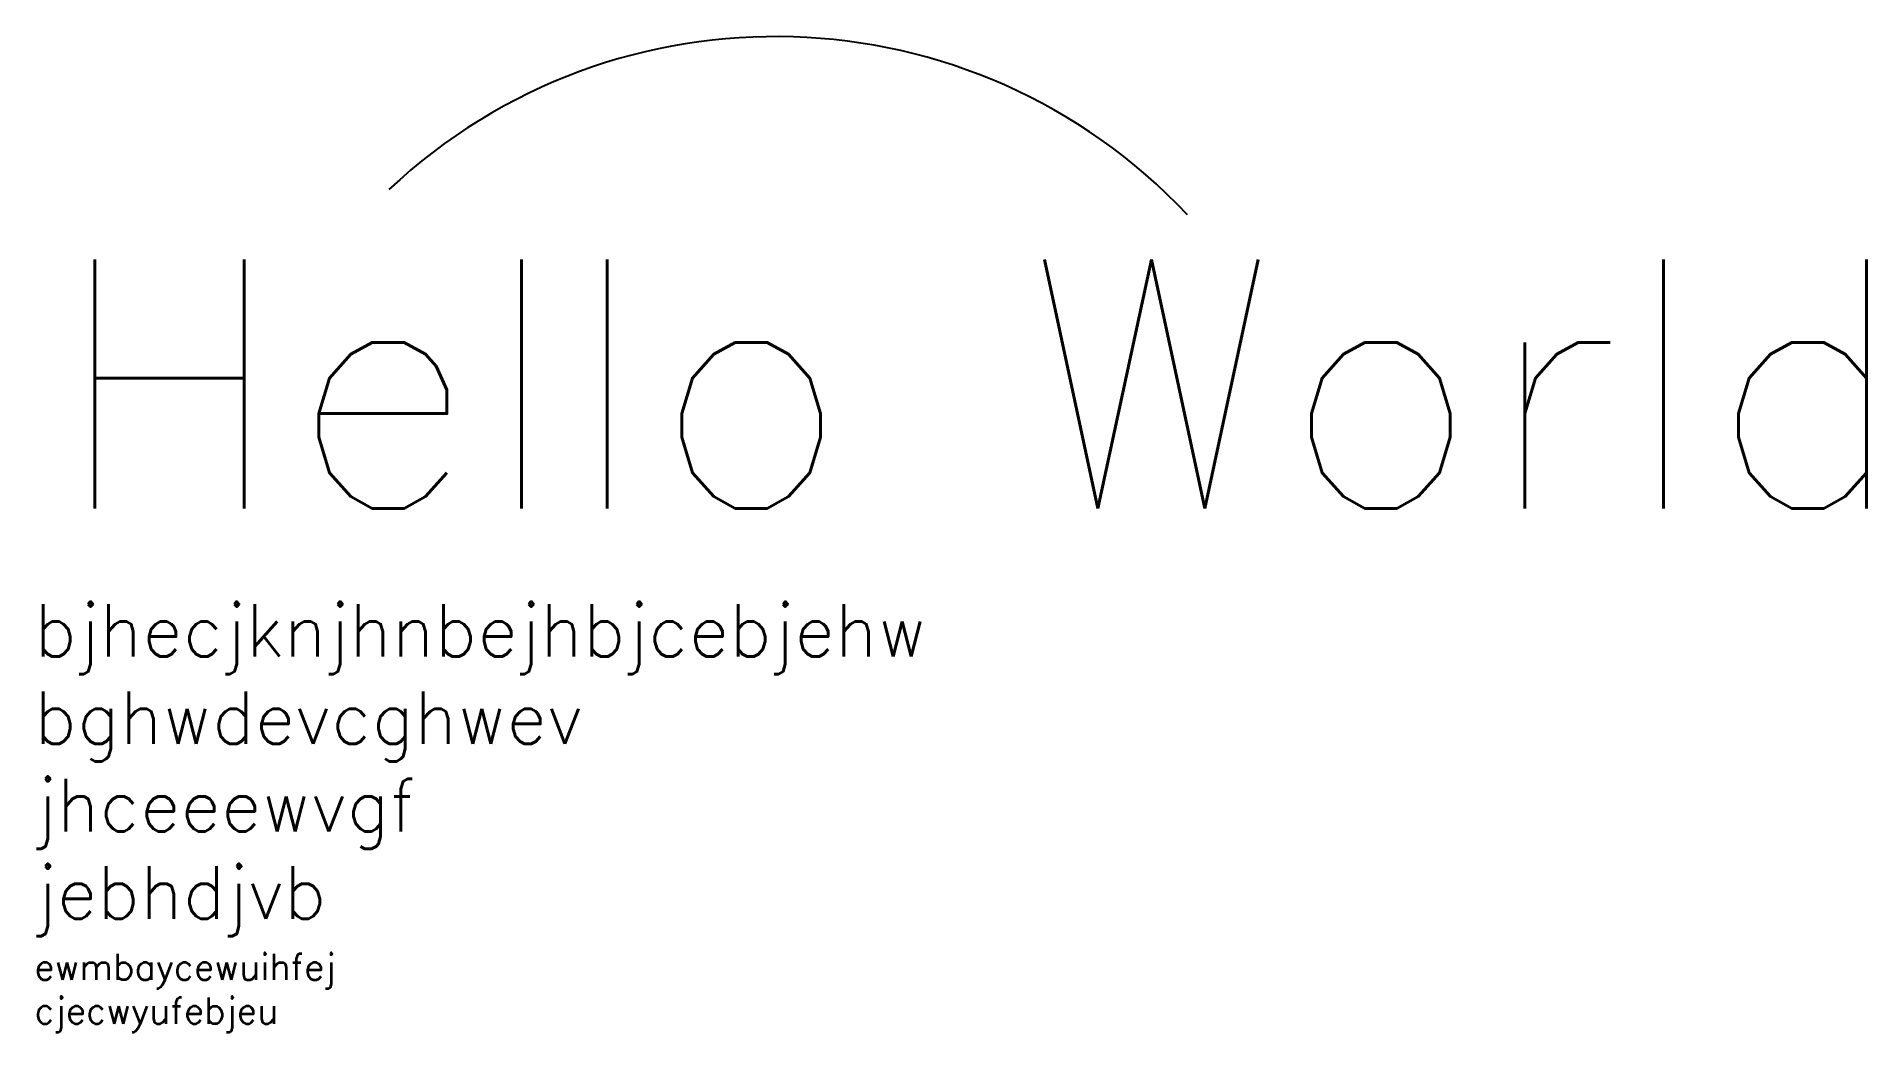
# Model space of a CAD drawing. Header units: inches. Extents: x 9.5 to 44.3, y -3.6 to 15.4.
import ezdxf

# ---------------------------------------------------------------- set-up
doc = ezdxf.new("R2010")
doc.units = ezdxf.units.IN
doc.header["$MEASUREMENT"] = 0
doc.styles.get("Standard").update_dxf_attribs({"font": 'romans.shx'})
doc.styles.add('style1', font='romans.shx')

msp = doc.modelspace()

# ---------------------------------------------------------------- linework, layer by layer
msp.add_arc((23.543, 4.67), 10.766, 43.1847, 133.1847)

# ---------------------------------------------------------------- texts
msp.add_text('Hello World', height=4.74662).set_placement((9.754, 6.439))
at = {"insert": (9.416, 4.614), "char_height": 1, "attachment_point": 1, "style": 'style1'}
msp.add_mtext_dynamic_manual_height_columns('bjhecjknjhnbejhbjcebjehw\\Pbghwdevcghwev\\Pjhceeewvgf\\Pjebhdjvb\\P{\\H0.5x;ewmbaycewuihfej\\Pcjecwyufebjeu}', width=23.3724, gutter_width=23.919, heights=[10.646], dxfattribs=at)

doc.saveas('drawing.dxf')
